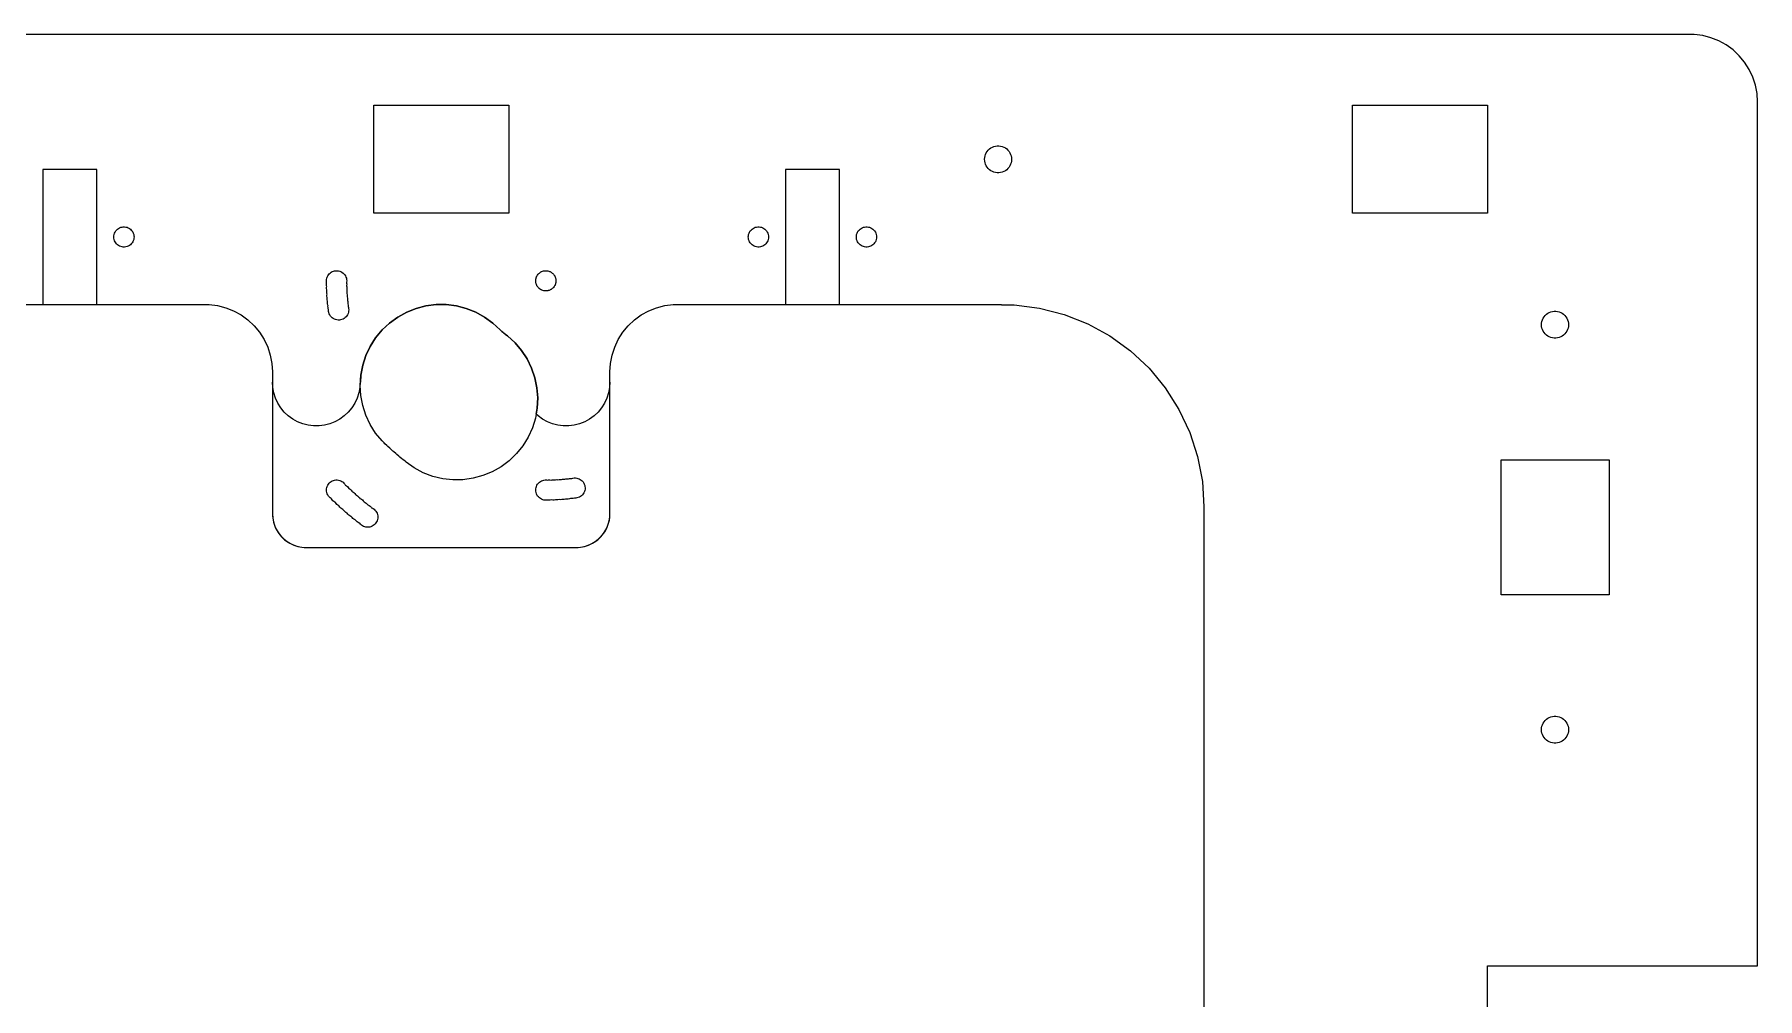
# Model space of a CAD drawing. Header units: millimetres. Extents: x 10 to 400, y 10 to 536.
# Drawn here: x 144.8 to 400, y 393.2 to 536 of the extents above; entities that cross this region are included whole.
import ezdxf

# ---------------------------------------------------------------- set-up
doc = ezdxf.new("R2010")
doc.units = ezdxf.units.MM
doc.layers.add('iTopie_plate_1_layer_1', color=1, linetype='Continuous')
doc.layers.add('iTopie_plate_1_layer_2', color=2, linetype='Continuous')

msp = doc.modelspace()

# ---------------------------------------------------------------- linework, layer by layer
at = {"layer": 'iTopie_plate_1_layer_1'}
for points in [[(360, 382), (360, 398), (360, 398), (400, 398), (400, 398), (400, 526), (400, 526), (399.921, 527.253), (399.921, 527.253), (399.686, 528.487), (399.686, 528.487), (399.298, 529.681), (399.298, 529.681), (398.763, 530.818), (398.763, 530.818), (398.09, 531.878), (398.09, 531.878), (397.29, 532.845), (397.29, 532.845), (396.374, 533.705), (396.374, 533.705), (395.358, 534.443), (395.358, 534.443), (394.258, 535.048), (394.258, 535.048), (393.09, 535.511), (393.09, 535.511), (391.874, 535.823), (391.874, 535.823), (390.628, 535.98), (390.628, 535.98), (390, 535.98), (390, 535.98), (390, 536), (390, 536), (20, 536)], [(195, 509.5), (195, 525.5), (195, 525.5), (215, 525.5), (215, 525.5), (215, 509.5), (215, 509.5), (195, 509.5)], [(340, 509.5), (340, 525.5), (340, 525.5), (360, 525.5), (360, 525.5), (360, 509.5), (360, 509.5), (340, 509.5)], [(287.374, 515.504), (287.125, 515.535), (287.125, 515.535), (286.882, 515.598), (286.882, 515.598), (286.648, 515.69), (286.648, 515.69), (286.428, 515.811), (286.428, 515.811), (286.225, 515.959), (286.225, 515.959), (286.042, 516.131), (286.042, 516.131), (285.882, 516.324), (285.882, 516.324), (285.747, 516.536), (285.747, 516.536), (285.64, 516.764), (285.64, 516.764), (285.563, 517.003), (285.563, 517.003), (285.516, 517.249), (285.516, 517.249), (285.5, 517.5), (285.5, 517.5), (285.516, 517.751), (285.516, 517.751), (285.563, 517.997), (285.563, 517.997), (285.64, 518.236), (285.64, 518.236), (285.747, 518.464), (285.747, 518.464), (285.882, 518.676), (285.882, 518.676), (286.042, 518.869), (286.042, 518.869), (286.225, 519.041), (286.225, 519.041), (286.428, 519.189), (286.428, 519.189), (286.648, 519.31), (286.648, 519.31), (286.882, 519.402), (286.882, 519.402), (287.125, 519.465), (287.125, 519.465), (287.374, 519.496), (287.374, 519.496), (287.626, 519.496), (287.626, 519.496), (287.875, 519.465), (287.875, 519.465), (288.118, 519.402), (288.118, 519.402), (288.352, 519.31), (288.352, 519.31), (288.572, 519.189), (288.572, 519.189), (288.775, 519.041), (288.775, 519.041), (288.958, 518.869), (288.958, 518.869), (289.118, 518.676), (289.118, 518.676), (289.253, 518.464), (289.253, 518.464), (289.36, 518.236), (289.36, 518.236), (289.437, 517.997), (289.437, 517.997), (289.484, 517.751), (289.484, 517.751), (289.5, 517.5), (289.5, 517.5), (289.484, 517.249), (289.484, 517.249), (289.437, 517.003), (289.437, 517.003), (289.36, 516.764), (289.36, 516.764), (289.253, 516.536), (289.253, 516.536), (289.118, 516.324), (289.118, 516.324), (288.958, 516.131), (288.958, 516.131), (288.775, 515.959), (288.775, 515.959), (288.572, 515.811), (288.572, 515.811), (288.352, 515.69), (288.352, 515.69), (288.118, 515.598), (288.118, 515.598), (287.875, 515.535), (287.875, 515.535), (287.626, 515.504), (287.626, 515.504), (287.374, 515.504)], [(157.906, 504.503), (157.719, 504.527), (157.719, 504.527), (157.536, 504.573), (157.536, 504.573), (157.361, 504.643), (157.361, 504.643), (157.196, 504.734), (157.196, 504.734), (157.044, 504.844), (157.044, 504.844), (156.907, 504.973), (156.907, 504.973), (156.786, 505.118), (156.786, 505.118), (156.686, 505.277), (156.686, 505.277), (156.605, 505.448), (156.605, 505.448), (156.547, 505.627), (156.547, 505.627), (156.512, 505.812), (156.512, 505.812), (156.5, 506), (156.5, 506), (156.512, 506.188), (156.512, 506.188), (156.547, 506.373), (156.547, 506.373), (156.605, 506.552), (156.605, 506.552), (156.686, 506.723), (156.686, 506.723), (156.786, 506.882), (156.786, 506.882), (156.907, 507.027), (156.907, 507.027), (157.044, 507.156), (157.044, 507.156), (157.196, 507.266), (157.196, 507.266), (157.361, 507.357), (157.361, 507.357), (157.536, 507.427), (157.536, 507.427), (157.719, 507.473), (157.719, 507.473), (157.906, 507.497), (157.906, 507.497), (158.094, 507.497), (158.094, 507.497), (158.281, 507.473), (158.281, 507.473), (158.464, 507.427), (158.464, 507.427), (158.639, 507.357), (158.639, 507.357), (158.804, 507.266), (158.804, 507.266), (158.956, 507.156), (158.956, 507.156), (159.093, 507.027), (159.093, 507.027), (159.214, 506.882), (159.214, 506.882), (159.314, 506.723), (159.314, 506.723), (159.395, 506.552), (159.395, 506.552), (159.453, 506.373), (159.453, 506.373), (159.488, 506.188), (159.488, 506.188), (159.5, 506), (159.5, 506), (159.488, 505.812), (159.488, 505.812), (159.453, 505.627), (159.453, 505.627), (159.395, 505.448), (159.395, 505.448), (159.314, 505.277), (159.314, 505.277), (159.214, 505.118), (159.214, 505.118), (159.093, 504.973), (159.093, 504.973), (158.956, 504.844), (158.956, 504.844), (158.804, 504.734), (158.804, 504.734), (158.639, 504.643), (158.639, 504.643), (158.464, 504.573), (158.464, 504.573), (158.281, 504.527), (158.281, 504.527), (158.094, 504.503), (158.094, 504.503), (157.906, 504.503)], [(251.906, 504.503), (251.719, 504.527), (251.719, 504.527), (251.536, 504.573), (251.536, 504.573), (251.361, 504.643), (251.361, 504.643), (251.196, 504.734), (251.196, 504.734), (251.044, 504.844), (251.044, 504.844), (250.907, 504.973), (250.907, 504.973), (250.786, 505.118), (250.786, 505.118), (250.686, 505.277), (250.686, 505.277), (250.605, 505.448), (250.605, 505.448), (250.547, 505.627), (250.547, 505.627), (250.512, 505.812), (250.512, 505.812), (250.5, 506), (250.5, 506), (250.512, 506.188), (250.512, 506.188), (250.547, 506.373), (250.547, 506.373), (250.605, 506.552), (250.605, 506.552), (250.686, 506.723), (250.686, 506.723), (250.786, 506.882), (250.786, 506.882), (250.907, 507.027), (250.907, 507.027), (251.044, 507.156), (251.044, 507.156), (251.196, 507.266), (251.196, 507.266), (251.361, 507.357), (251.361, 507.357), (251.536, 507.427), (251.536, 507.427), (251.719, 507.473), (251.719, 507.473), (251.906, 507.497), (251.906, 507.497), (252.094, 507.497), (252.094, 507.497), (252.281, 507.473), (252.281, 507.473), (252.464, 507.427), (252.464, 507.427), (252.639, 507.357), (252.639, 507.357), (252.804, 507.266), (252.804, 507.266), (252.956, 507.156), (252.956, 507.156), (253.093, 507.027), (253.093, 507.027), (253.214, 506.882), (253.214, 506.882), (253.314, 506.723), (253.314, 506.723), (253.395, 506.552), (253.395, 506.552), (253.453, 506.373), (253.453, 506.373), (253.488, 506.188), (253.488, 506.188), (253.5, 506), (253.5, 506), (253.488, 505.812), (253.488, 505.812), (253.453, 505.627), (253.453, 505.627), (253.395, 505.448), (253.395, 505.448), (253.314, 505.277), (253.314, 505.277), (253.214, 505.118), (253.214, 505.118), (253.093, 504.973), (253.093, 504.973), (252.956, 504.844), (252.956, 504.844), (252.804, 504.734), (252.804, 504.734), (252.639, 504.643), (252.639, 504.643), (252.464, 504.573), (252.464, 504.573), (252.281, 504.527), (252.281, 504.527), (252.094, 504.503), (252.094, 504.503), (251.906, 504.503)], [(267.906, 504.503), (267.719, 504.527), (267.719, 504.527), (267.536, 504.573), (267.536, 504.573), (267.361, 504.643), (267.361, 504.643), (267.196, 504.734), (267.196, 504.734), (267.044, 504.844), (267.044, 504.844), (266.907, 504.973), (266.907, 504.973), (266.786, 505.118), (266.786, 505.118), (266.686, 505.277), (266.686, 505.277), (266.605, 505.448), (266.605, 505.448), (266.547, 505.627), (266.547, 505.627), (266.512, 505.812), (266.512, 505.812), (266.5, 506), (266.5, 506), (266.512, 506.188), (266.512, 506.188), (266.547, 506.373), (266.547, 506.373), (266.605, 506.552), (266.605, 506.552), (266.686, 506.723), (266.686, 506.723), (266.786, 506.882), (266.786, 506.882), (266.907, 507.027), (266.907, 507.027), (267.044, 507.156), (267.044, 507.156), (267.196, 507.266), (267.196, 507.266), (267.361, 507.357), (267.361, 507.357), (267.536, 507.427), (267.536, 507.427), (267.719, 507.473), (267.719, 507.473), (267.906, 507.497), (267.906, 507.497), (268.094, 507.497), (268.094, 507.497), (268.281, 507.473), (268.281, 507.473), (268.464, 507.427), (268.464, 507.427), (268.639, 507.357), (268.639, 507.357), (268.804, 507.266), (268.804, 507.266), (268.956, 507.156), (268.956, 507.156), (269.093, 507.027), (269.093, 507.027), (269.214, 506.882), (269.214, 506.882), (269.314, 506.723), (269.314, 506.723), (269.395, 506.552), (269.395, 506.552), (269.453, 506.373), (269.453, 506.373), (269.488, 506.188), (269.488, 506.188), (269.5, 506), (269.5, 506), (269.488, 505.812), (269.488, 505.812), (269.453, 505.627), (269.453, 505.627), (269.395, 505.448), (269.395, 505.448), (269.314, 505.277), (269.314, 505.277), (269.214, 505.118), (269.214, 505.118), (269.093, 504.973), (269.093, 504.973), (268.956, 504.844), (268.956, 504.844), (268.804, 504.734), (268.804, 504.734), (268.639, 504.643), (268.639, 504.643), (268.464, 504.573), (268.464, 504.573), (268.281, 504.527), (268.281, 504.527), (268.094, 504.503), (268.094, 504.503), (267.906, 504.503)], [(189.541, 493.708), (189.358, 493.753), (189.358, 493.753), (189.182, 493.82), (189.182, 493.82), (189.016, 493.908), (189.016, 493.908), (188.862, 494.017), (188.862, 494.017), (188.723, 494.144), (188.723, 494.144), (188.601, 494.287), (188.601, 494.287), (188.497, 494.445), (188.497, 494.445), (188.415, 494.614), (188.415, 494.614), (188.354, 494.792), (188.354, 494.792), (188.316, 494.977), (188.316, 494.977), (188.302, 495.165), (188.302, 495.165), (188.307, 495.262), (188.307, 495.262), (188.277, 495.354), (188.277, 495.354), (188.242, 495.539), (188.242, 495.539), (188.231, 495.727), (188.231, 495.727), (188.238, 495.824), (188.238, 495.824), (188.209, 495.917), (188.209, 495.917), (188.178, 496.103), (188.178, 496.103), (188.17, 496.291), (188.17, 496.291), (188.178, 496.388), (188.178, 496.388), (188.152, 496.481), (188.152, 496.481), (188.124, 496.667), (188.124, 496.667), (188.119, 496.856), (188.119, 496.856), (188.129, 496.952), (188.129, 496.952), (188.104, 497.046), (188.104, 497.046), (188.079, 497.233), (188.079, 497.233), (188.078, 497.421), (188.078, 497.421), (188.089, 497.518), (188.089, 497.518), (188.066, 497.612), (188.066, 497.612), (188.045, 497.799), (188.045, 497.799), (188.047, 497.987), (188.047, 497.987), (188.06, 498.084), (188.06, 498.084), (188.038, 498.178), (188.038, 498.178), (188.02, 498.366), (188.02, 498.366), (188.025, 498.554), (188.025, 498.554), (188.04, 498.65), (188.04, 498.65), (188.02, 498.745), (188.02, 498.745), (188.005, 498.933), (188.005, 498.933), (188.014, 499.121), (188.014, 499.121), (188.03, 499.217), (188.03, 499.217), (188.012, 499.312), (188.012, 499.312), (188, 499.5), (188, 499.5), (188.012, 499.688), (188.012, 499.688), (188.047, 499.873), (188.047, 499.873), (188.105, 500.052), (188.105, 500.052), (188.186, 500.223), (188.186, 500.223), (188.286, 500.382), (188.286, 500.382), (188.407, 500.527), (188.407, 500.527), (188.544, 500.656), (188.544, 500.656), (188.696, 500.766), (188.696, 500.766), (188.861, 500.857), (188.861, 500.857), (189.036, 500.927), (189.036, 500.927), (189.219, 500.973), (189.219, 500.973), (189.406, 500.997), (189.406, 500.997), (189.594, 500.997), (189.594, 500.997), (189.781, 500.973), (189.781, 500.973), (189.964, 500.927), (189.964, 500.927), (190.139, 500.857), (190.139, 500.857), (190.304, 500.766), (190.304, 500.766), (190.456, 500.656), (190.456, 500.656), (190.593, 500.527), (190.593, 500.527), (190.714, 500.382), (190.714, 500.382), (190.814, 500.223), (190.814, 500.223), (190.895, 500.052), (190.895, 500.052), (190.953, 499.873), (190.953, 499.873), (190.988, 499.688), (190.988, 499.688), (191, 499.5), (191, 499.5), (190.988, 499.312), (190.988, 499.312), (190.975, 499.242), (190.975, 499.242), (190.989, 499.173), (190.989, 499.173), (191.005, 498.985), (191.005, 498.985), (190.996, 498.797), (190.996, 498.797), (190.984, 498.727), (190.984, 498.727), (191, 498.658), (191, 498.658), (191.018, 498.47), (191.018, 498.47), (191.013, 498.282), (191.013, 498.282), (191.002, 498.212), (191.002, 498.212), (191.019, 498.143), (191.019, 498.143), (191.04, 497.956), (191.04, 497.956), (191.038, 497.768), (191.038, 497.768), (191.029, 497.697), (191.029, 497.697), (191.047, 497.629), (191.047, 497.629), (191.072, 497.442), (191.072, 497.442), (191.073, 497.254), (191.073, 497.254), (191.065, 497.183), (191.065, 497.183), (191.084, 497.115), (191.084, 497.115), (191.112, 496.929), (191.112, 496.929), (191.117, 496.741), (191.117, 496.741), (191.11, 496.67), (191.11, 496.67), (191.13, 496.602), (191.13, 496.602), (191.162, 496.416), (191.162, 496.416), (191.169, 496.228), (191.169, 496.228), (191.164, 496.158), (191.164, 496.158), (191.185, 496.09), (191.185, 496.09), (191.22, 495.905), (191.22, 495.905), (191.231, 495.717), (191.231, 495.717), (191.226, 495.646), (191.226, 495.646), (191.249, 495.579), (191.249, 495.579), (191.287, 495.394), (191.287, 495.394), (191.302, 495.207), (191.302, 495.207), (191.292, 495.018), (191.292, 495.018), (191.26, 494.833), (191.26, 494.833), (191.204, 494.653), (191.204, 494.653), (191.126, 494.481), (191.126, 494.481), (191.027, 494.321), (191.027, 494.321), (190.909, 494.174), (190.909, 494.174), (190.774, 494.043), (190.774, 494.043), (190.623, 493.93), (190.623, 493.93), (190.459, 493.837), (190.459, 493.837), (190.285, 493.766), (190.285, 493.766), (190.103, 493.716), (190.103, 493.716), (189.917, 493.69), (189.917, 493.69), (189.728, 493.687), (189.728, 493.687), (189.541, 493.708)], [(220.406, 498.003), (220.322, 498.011), (220.322, 498.011), (220.219, 498.027), (220.219, 498.027), (220.188, 498.033), (220.188, 498.033), (220.061, 498.066), (220.061, 498.066), (219.933, 498.111), (219.933, 498.111), (219.861, 498.143), (219.861, 498.143), (219.81, 498.168), (219.81, 498.168), (219.696, 498.234), (219.696, 498.234), (219.585, 498.312), (219.585, 498.312), (219.544, 498.344), (219.544, 498.344), (219.481, 498.399), (219.481, 498.399), (219.407, 498.473), (219.407, 498.473), (219.385, 498.496), (219.385, 498.496), (219.302, 498.597), (219.302, 498.597), (219.225, 498.71), (219.225, 498.71), (219.2, 498.754), (219.2, 498.754), (219.186, 498.777), (219.186, 498.777), (219.159, 498.828), (219.159, 498.828), (219.105, 498.948), (219.105, 498.948), (219.061, 499.076), (219.061, 499.076), (219.047, 499.127), (219.047, 499.127), (219.029, 499.209), (219.029, 499.209), (219.012, 499.312), (219.012, 499.312), (219.008, 499.343), (219.008, 499.343), (219, 499.474), (219, 499.474), (219.004, 499.61), (219.004, 499.61), (219.01, 499.661), (219.01, 499.661), (219.012, 499.688), (219.012, 499.688), (219.02, 499.745), (219.02, 499.745), (219.047, 499.873), (219.047, 499.873), (219.087, 500.003), (219.087, 500.003), (219.105, 500.052), (219.105, 500.052), (219.138, 500.129), (219.138, 500.129), (219.186, 500.223), (219.186, 500.223), (219.201, 500.25), (219.201, 500.25), (219.271, 500.36), (219.271, 500.36), (219.354, 500.468), (219.354, 500.468), (219.407, 500.527), (219.407, 500.527), (219.447, 500.568), (219.447, 500.568), (219.544, 500.656), (219.544, 500.656), (219.653, 500.738), (219.653, 500.738), (219.696, 500.766), (219.696, 500.766), (219.768, 500.809), (219.768, 500.809), (219.861, 500.857), (219.861, 500.857), (219.89, 500.87), (219.89, 500.87), (220.012, 500.918), (220.012, 500.918), (220.142, 500.957), (220.142, 500.957), (220.219, 500.973), (220.219, 500.973), (220.276, 500.983), (220.276, 500.983), (220.406, 500.997), (220.406, 500.997), (220.542, 500.999), (220.542, 500.999), (220.594, 500.997), (220.594, 500.997), (220.678, 500.989), (220.678, 500.989), (220.781, 500.973), (220.781, 500.973), (220.812, 500.967), (220.812, 500.967), (220.939, 500.934), (220.939, 500.934), (221.067, 500.889), (221.067, 500.889), (221.139, 500.857), (221.139, 500.857), (221.19, 500.832), (221.19, 500.832), (221.304, 500.766), (221.304, 500.766), (221.415, 500.688), (221.415, 500.688), (221.456, 500.656), (221.456, 500.656), (221.519, 500.601), (221.519, 500.601), (221.593, 500.527), (221.593, 500.527), (221.615, 500.504), (221.615, 500.504), (221.698, 500.403), (221.698, 500.403), (221.775, 500.29), (221.775, 500.29), (221.814, 500.223), (221.814, 500.223), (221.841, 500.172), (221.841, 500.172), (221.895, 500.052), (221.895, 500.052), (221.939, 499.924), (221.939, 499.924), (221.953, 499.873), (221.953, 499.873), (221.971, 499.791), (221.971, 499.791), (221.988, 499.688), (221.988, 499.688), (221.992, 499.657), (221.992, 499.657), (222, 499.526), (222, 499.526), (221.996, 499.39), (221.996, 499.39), (221.988, 499.312), (221.988, 499.312), (221.98, 499.255), (221.98, 499.255), (221.953, 499.127), (221.953, 499.127), (221.913, 498.997), (221.913, 498.997), (221.895, 498.948), (221.895, 498.948), (221.862, 498.871), (221.862, 498.871), (221.814, 498.777), (221.814, 498.777), (221.799, 498.75), (221.799, 498.75), (221.729, 498.64), (221.729, 498.64), (221.646, 498.532), (221.646, 498.532), (221.593, 498.473), (221.593, 498.473), (221.553, 498.432), (221.553, 498.432), (221.456, 498.344), (221.456, 498.344), (221.347, 498.262), (221.347, 498.262), (221.304, 498.234), (221.304, 498.234), (221.232, 498.191), (221.232, 498.191), (221.139, 498.143), (221.139, 498.143), (221.11, 498.13), (221.11, 498.13), (220.988, 498.082), (220.988, 498.082), (220.858, 498.043), (220.858, 498.043), (220.808, 498.033), (220.808, 498.033), (220.781, 498.027), (220.781, 498.027), (220.724, 498.017), (220.724, 498.017), (220.594, 498.003), (220.594, 498.003), (220.458, 498.001), (220.458, 498.001), (220.406, 498.003)], [(122, 496), (170, 496), (170, 496), (170, 495.98), (170, 495.98), (170.628, 495.98), (170.628, 495.98), (171.874, 495.823), (171.874, 495.823), (173.09, 495.511), (173.09, 495.511), (174.258, 495.048), (174.258, 495.048), (175.358, 494.443), (175.358, 494.443), (176.374, 493.705), (176.374, 493.705), (177.29, 492.845), (177.29, 492.845), (178.09, 491.878), (178.09, 491.878), (178.763, 490.818), (178.763, 490.818), (179.298, 489.681), (179.298, 489.681), (179.686, 488.487), (179.686, 488.487), (179.921, 487.253), (179.921, 487.253), (180, 486), (180, 486), (180, 465), (180, 465), (180.01, 465), (180.01, 465), (180.01, 464.686), (180.01, 464.686), (180.089, 464.063), (180.089, 464.063), (180.245, 463.455), (180.245, 463.455), (180.476, 462.871), (180.476, 462.871), (180.778, 462.321), (180.778, 462.321), (181.147, 461.813), (181.147, 461.813), (181.577, 461.355), (181.577, 461.355), (182.061, 460.955), (182.061, 460.955), (182.591, 460.618), (182.591, 460.618), (183.159, 460.351), (183.159, 460.351), (183.757, 460.157), (183.757, 460.157), (184.373, 460.039), (184.373, 460.039), (185, 460), (185, 460), (225, 460), (225, 460), (225, 460.01), (225, 460.01), (225.314, 460.01), (225.314, 460.01), (225.937, 460.089), (225.937, 460.089), (226.545, 460.245), (226.545, 460.245), (227.129, 460.476), (227.129, 460.476), (227.679, 460.778), (227.679, 460.778), (228.187, 461.147), (228.187, 461.147), (228.645, 461.577), (228.645, 461.577), (229.045, 462.061), (229.045, 462.061), (229.382, 462.591), (229.382, 462.591), (229.649, 463.159), (229.649, 463.159), (229.843, 463.757), (229.843, 463.757), (229.961, 464.373), (229.961, 464.373), (230, 465), (230, 465), (230, 486), (230, 486), (230.079, 487.253), (230.079, 487.253), (230.314, 488.487), (230.314, 488.487), (230.702, 489.681), (230.702, 489.681), (231.237, 490.818), (231.237, 490.818), (231.91, 491.878), (231.91, 491.878), (232.71, 492.845), (232.71, 492.845), (233.626, 493.705), (233.626, 493.705), (234.642, 494.443), (234.642, 494.443), (235.742, 495.048), (235.742, 495.048), (236.91, 495.511), (236.91, 495.511), (238.126, 495.823), (238.126, 495.823), (239.372, 495.98), (239.372, 495.98), (240, 495.98), (240, 495.98), (240, 496), (240, 496), (288, 496), (288, 496), (288, 495.941), (288, 495.941), (289.884, 495.941), (289.884, 495.941), (293.621, 495.469), (293.621, 495.469), (297.271, 494.532), (297.271, 494.532), (300.773, 493.145), (300.773, 493.145), (304.075, 491.33), (304.075, 491.33), (307.123, 489.115), (307.123, 489.115), (309.869, 486.536), (309.869, 486.536), (312.271, 483.634), (312.271, 483.634), (314.289, 480.453), (314.289, 480.453), (315.893, 477.044), (315.893, 477.044), (317.057, 473.461), (317.057, 473.461), (317.763, 469.76), (317.763, 469.76), (318, 466), (318, 466), (318, 166)], [(205.224, 470.176), (203.76, 470.53), (203.76, 470.53), (202.351, 471.065), (202.351, 471.065), (201.02, 471.773), (201.02, 471.773), (199.789, 472.642), (199.789, 472.642), (199.652, 472.766), (199.652, 472.766), (199.323, 473.007), (199.323, 473.007), (199.189, 473.134), (199.189, 473.134), (198.864, 473.381), (198.864, 473.381), (198.732, 473.51), (198.732, 473.51), (198.412, 473.762), (198.412, 473.762), (198.281, 473.894), (198.281, 473.894), (197.966, 474.152), (197.966, 474.152), (197.838, 474.286), (197.838, 474.286), (197.527, 474.549), (197.527, 474.549), (197.401, 474.685), (197.401, 474.685), (197.095, 474.954), (197.095, 474.954), (196.972, 475.092), (196.972, 475.092), (196.67, 475.366), (196.67, 475.366), (196.55, 475.506), (196.55, 475.506), (196.252, 475.785), (196.252, 475.785), (195.292, 476.947), (195.292, 476.947), (194.484, 478.219), (194.484, 478.219), (193.843, 479.583), (193.843, 479.583), (193.377, 481.016), (193.377, 481.016), (193.095, 482.496), (193.095, 482.496), (193, 484), (193, 484), (193.095, 485.504), (193.095, 485.504), (193.377, 486.984), (193.377, 486.984), (193.843, 488.417), (193.843, 488.417), (194.484, 489.781), (194.484, 489.781), (195.292, 491.053), (195.292, 491.053), (196.252, 492.215), (196.252, 492.215), (197.351, 493.246), (197.351, 493.246), (198.57, 494.132), (198.57, 494.132), (199.891, 494.858), (199.891, 494.858), (201.292, 495.413), (201.292, 495.413), (202.751, 495.787), (202.751, 495.787), (204.247, 495.976), (204.247, 495.976), (205.753, 495.976), (205.753, 495.976), (207.249, 495.787), (207.249, 495.787), (208.708, 495.413), (208.708, 495.413), (210.109, 494.858), (210.109, 494.858), (211.43, 494.132), (211.43, 494.132), (212.649, 493.246), (212.649, 493.246), (213.748, 492.215), (213.748, 492.215), (213.876, 492.098), (213.876, 492.098), (214.006, 491.983), (214.006, 491.983), (214.138, 491.871), (214.138, 491.871), (214.272, 491.761), (214.272, 491.761), (214.408, 491.654), (214.408, 491.654), (214.546, 491.549), (214.546, 491.549), (214.686, 491.446), (214.686, 491.446), (214.827, 491.346), (214.827, 491.346), (215.94, 490.33), (215.94, 490.33), (216.917, 489.182), (216.917, 489.182), (217.742, 487.921), (217.742, 487.921), (218.403, 486.567), (218.403, 486.567), (218.888, 485.14), (218.888, 485.14), (219.191, 483.664), (219.191, 483.664), (219.307, 482.161), (219.307, 482.161), (219.233, 480.656), (219.233, 480.656), (218.972, 479.172), (218.972, 479.172), (218.526, 477.732), (218.526, 477.732), (217.903, 476.36), (217.903, 476.36), (217.114, 475.076), (217.114, 475.076), (216.17, 473.902), (216.17, 473.902), (215.085, 472.855), (215.085, 472.855), (213.879, 471.953), (213.879, 471.953), (212.568, 471.208), (212.568, 471.208), (211.175, 470.634), (211.175, 470.634), (209.721, 470.239), (209.721, 470.239), (208.229, 470.029), (208.229, 470.029), (206.722, 470.008), (206.722, 470.008), (205.224, 470.176)], [(369.874, 491.004), (369.625, 491.035), (369.625, 491.035), (369.382, 491.098), (369.382, 491.098), (369.148, 491.19), (369.148, 491.19), (368.928, 491.311), (368.928, 491.311), (368.725, 491.459), (368.725, 491.459), (368.542, 491.631), (368.542, 491.631), (368.382, 491.824), (368.382, 491.824), (368.247, 492.036), (368.247, 492.036), (368.14, 492.264), (368.14, 492.264), (368.063, 492.503), (368.063, 492.503), (368.016, 492.749), (368.016, 492.749), (368, 493), (368, 493), (368.016, 493.251), (368.016, 493.251), (368.063, 493.497), (368.063, 493.497), (368.14, 493.736), (368.14, 493.736), (368.247, 493.964), (368.247, 493.964), (368.382, 494.176), (368.382, 494.176), (368.542, 494.369), (368.542, 494.369), (368.725, 494.541), (368.725, 494.541), (368.928, 494.689), (368.928, 494.689), (369.148, 494.81), (369.148, 494.81), (369.382, 494.902), (369.382, 494.902), (369.625, 494.965), (369.625, 494.965), (369.874, 494.996), (369.874, 494.996), (370.126, 494.996), (370.126, 494.996), (370.375, 494.965), (370.375, 494.965), (370.618, 494.902), (370.618, 494.902), (370.852, 494.81), (370.852, 494.81), (371.072, 494.689), (371.072, 494.689), (371.275, 494.541), (371.275, 494.541), (371.458, 494.369), (371.458, 494.369), (371.618, 494.176), (371.618, 494.176), (371.753, 493.964), (371.753, 493.964), (371.86, 493.736), (371.86, 493.736), (371.937, 493.497), (371.937, 493.497), (371.984, 493.251), (371.984, 493.251), (372, 493), (372, 493), (371.984, 492.749), (371.984, 492.749), (371.937, 492.503), (371.937, 492.503), (371.86, 492.264), (371.86, 492.264), (371.753, 492.036), (371.753, 492.036), (371.618, 491.824), (371.618, 491.824), (371.458, 491.631), (371.458, 491.631), (371.275, 491.459), (371.275, 491.459), (371.072, 491.311), (371.072, 491.311), (370.852, 491.19), (370.852, 491.19), (370.618, 491.098), (370.618, 491.098), (370.375, 491.035), (370.375, 491.035), (370.126, 491.004), (370.126, 491.004), (369.874, 491.004)], [(362, 453), (362, 473), (362, 473), (378, 473), (378, 473), (378, 453), (378, 453), (362, 453)], [(193.856, 463.01), (193.673, 463.054), (193.673, 463.054), (193.496, 463.121), (193.496, 463.121), (193.33, 463.21), (193.33, 463.21), (193.176, 463.318), (193.176, 463.318), (193.037, 463.445), (193.037, 463.445), (192.928, 463.573), (192.928, 463.573), (192.866, 463.598), (192.866, 463.598), (192.701, 463.689), (192.701, 463.689), (192.549, 463.801), (192.549, 463.801), (192.412, 463.93), (192.412, 463.93), (192.306, 464.06), (192.306, 464.06), (192.243, 464.086), (192.243, 464.086), (192.08, 464.18), (192.08, 464.18), (191.93, 464.294), (191.93, 464.294), (191.796, 464.426), (191.796, 464.426), (191.691, 464.557), (191.691, 464.557), (191.63, 464.584), (191.63, 464.584), (191.468, 464.681), (191.468, 464.681), (191.32, 464.798), (191.32, 464.798), (191.188, 464.932), (191.188, 464.932), (191.086, 465.065), (191.086, 465.065), (191.025, 465.094), (191.025, 465.094), (190.865, 465.193), (190.865, 465.193), (190.719, 465.312), (190.719, 465.312), (190.589, 465.449), (190.589, 465.449), (190.489, 465.584), (190.489, 465.584), (190.429, 465.613), (190.429, 465.613), (190.271, 465.716), (190.271, 465.716), (190.127, 465.837), (190.127, 465.837), (189.999, 465.976), (189.999, 465.976), (189.902, 466.113), (189.902, 466.113), (189.842, 466.143), (189.842, 466.143), (189.686, 466.249), (189.686, 466.249), (189.544, 466.373), (189.544, 466.373), (189.419, 466.514), (189.419, 466.514), (189.324, 466.652), (189.324, 466.652), (189.264, 466.683), (189.264, 466.683), (189.11, 466.791), (189.11, 466.791), (188.97, 466.918), (188.97, 466.918), (188.848, 467.061), (188.848, 467.061), (188.756, 467.201), (188.756, 467.201), (188.696, 467.234), (188.696, 467.234), (188.544, 467.344), (188.544, 467.344), (188.407, 467.473), (188.407, 467.473), (188.286, 467.618), (188.286, 467.618), (188.186, 467.777), (188.186, 467.777), (188.105, 467.948), (188.105, 467.948), (188.047, 468.127), (188.047, 468.127), (188.012, 468.312), (188.012, 468.312), (188, 468.5), (188, 468.5), (188.012, 468.688), (188.012, 468.688), (188.047, 468.873), (188.047, 468.873), (188.105, 469.052), (188.105, 469.052), (188.186, 469.223), (188.186, 469.223), (188.286, 469.382), (188.286, 469.382), (188.407, 469.527), (188.407, 469.527), (188.544, 469.656), (188.544, 469.656), (188.696, 469.766), (188.696, 469.766), (188.861, 469.857), (188.861, 469.857), (189.036, 469.927), (189.036, 469.927), (189.219, 469.973), (189.219, 469.973), (189.406, 469.997), (189.406, 469.997), (189.594, 469.997), (189.594, 469.997), (189.781, 469.973), (189.781, 469.973), (189.964, 469.927), (189.964, 469.927), (190.139, 469.857), (190.139, 469.857), (190.304, 469.766), (190.304, 469.766), (190.456, 469.656), (190.456, 469.656), (190.593, 469.527), (190.593, 469.527), (190.714, 469.382), (190.714, 469.382), (190.788, 469.265), (190.788, 469.265), (190.827, 469.244), (190.827, 469.244), (190.982, 469.136), (190.982, 469.136), (191.121, 469.009), (191.121, 469.009), (191.244, 468.866), (191.244, 468.866), (191.32, 468.751), (191.32, 468.751), (191.36, 468.731), (191.36, 468.731), (191.516, 468.625), (191.516, 468.625), (191.658, 468.501), (191.658, 468.501), (191.783, 468.361), (191.783, 468.361), (191.861, 468.246), (191.861, 468.246), (191.901, 468.227), (191.901, 468.227), (192.059, 468.124), (192.059, 468.124), (192.203, 468.003), (192.203, 468.003), (192.331, 467.864), (192.331, 467.864), (192.411, 467.751), (192.411, 467.751), (192.451, 467.733), (192.451, 467.733), (192.611, 467.633), (192.611, 467.633), (192.757, 467.514), (192.757, 467.514), (192.887, 467.377), (192.887, 467.377), (192.969, 467.266), (192.969, 467.266), (193.01, 467.248), (193.01, 467.248), (193.172, 467.151), (193.172, 467.151), (193.32, 467.034), (193.32, 467.034), (193.452, 466.9), (193.452, 466.9), (193.536, 466.79), (193.536, 466.79), (193.577, 466.773), (193.577, 466.773), (193.74, 466.679), (193.74, 466.679), (193.89, 466.565), (193.89, 466.565), (194.025, 466.433), (194.025, 466.433), (194.111, 466.325), (194.111, 466.325), (194.152, 466.308), (194.152, 466.308), (194.317, 466.217), (194.317, 466.217), (194.469, 466.106), (194.469, 466.106), (194.606, 465.976), (194.606, 465.976), (194.694, 465.869), (194.694, 465.869), (194.736, 465.853), (194.736, 465.853), (194.902, 465.765), (194.902, 465.765), (195.056, 465.656), (195.056, 465.656), (195.195, 465.529), (195.195, 465.529), (195.317, 465.386), (195.317, 465.386), (195.42, 465.228), (195.42, 465.228), (195.503, 465.059), (195.503, 465.059), (195.564, 464.881), (195.564, 464.881), (195.601, 464.696), (195.601, 464.696), (195.616, 464.508), (195.616, 464.508), (195.607, 464.32), (195.607, 464.32), (195.574, 464.135), (195.574, 464.135), (195.518, 463.955), (195.518, 463.955), (195.44, 463.783), (195.44, 463.783), (195.342, 463.623), (195.342, 463.623), (195.224, 463.476), (195.224, 463.476), (195.088, 463.345), (195.088, 463.345), (194.937, 463.232), (194.937, 463.232), (194.774, 463.139), (194.774, 463.139), (194.599, 463.067), (194.599, 463.067), (194.418, 463.018), (194.418, 463.018), (194.231, 462.992), (194.231, 462.992), (194.043, 462.989), (194.043, 462.989), (193.856, 463.01)], [(220.406, 467.003), (220.219, 467.027), (220.219, 467.027), (220.036, 467.073), (220.036, 467.073), (219.861, 467.143), (219.861, 467.143), (219.696, 467.234), (219.696, 467.234), (219.544, 467.344), (219.544, 467.344), (219.407, 467.473), (219.407, 467.473), (219.286, 467.618), (219.286, 467.618), (219.186, 467.777), (219.186, 467.777), (219.105, 467.948), (219.105, 467.948), (219.047, 468.127), (219.047, 468.127), (219.012, 468.312), (219.012, 468.312), (219, 468.5), (219, 468.5), (219.012, 468.688), (219.012, 468.688), (219.047, 468.873), (219.047, 468.873), (219.105, 469.052), (219.105, 469.052), (219.186, 469.223), (219.186, 469.223), (219.286, 469.382), (219.286, 469.382), (219.407, 469.527), (219.407, 469.527), (219.544, 469.656), (219.544, 469.656), (219.696, 469.766), (219.696, 469.766), (219.861, 469.857), (219.861, 469.857), (220.036, 469.927), (220.036, 469.927), (220.219, 469.973), (220.219, 469.973), (220.406, 469.997), (220.406, 469.997), (220.594, 469.997), (220.594, 469.997), (220.758, 469.976), (220.758, 469.976), (220.921, 470), (220.921, 470), (221.109, 470.003), (221.109, 470.003), (221.273, 469.985), (221.273, 469.985), (221.436, 470.012), (221.436, 470.012), (221.624, 470.018), (221.624, 470.018), (221.788, 470.003), (221.788, 470.003), (221.95, 470.033), (221.95, 470.033), (222.138, 470.042), (222.138, 470.042), (222.302, 470.03), (222.302, 470.03), (222.464, 470.062), (222.464, 470.062), (222.652, 470.076), (222.652, 470.076), (222.816, 470.066), (222.816, 470.066), (222.978, 470.101), (222.978, 470.101), (223.165, 470.118), (223.165, 470.118), (223.33, 470.111), (223.33, 470.111), (223.49, 470.149), (223.49, 470.149), (223.678, 470.169), (223.678, 470.169), (223.842, 470.165), (223.842, 470.165), (224.002, 470.205), (224.002, 470.205), (224.189, 470.228), (224.189, 470.228), (224.354, 470.228), (224.354, 470.228), (224.513, 470.271), (224.513, 470.271), (224.699, 470.297), (224.699, 470.297), (224.888, 470.3), (224.888, 470.3), (225.075, 470.279), (225.075, 470.279), (225.258, 470.235), (225.258, 470.235), (225.434, 470.168), (225.434, 470.168), (225.6, 470.079), (225.6, 470.079), (225.754, 469.971), (225.754, 469.971), (225.893, 469.844), (225.893, 469.844), (226.015, 469.7), (226.015, 469.7), (226.119, 469.543), (226.119, 469.543), (226.201, 469.373), (226.201, 469.373), (226.262, 469.195), (226.262, 469.195), (226.3, 469.01), (226.3, 469.01), (226.314, 468.823), (226.314, 468.823), (226.305, 468.634), (226.305, 468.634), (226.272, 468.449), (226.272, 468.449), (226.217, 468.269), (226.217, 468.269), (226.139, 468.098), (226.139, 468.098), (226.04, 467.937), (226.04, 467.937), (225.922, 467.79), (225.922, 467.79), (225.787, 467.659), (225.787, 467.659), (225.636, 467.547), (225.636, 467.547), (225.472, 467.454), (225.472, 467.454), (225.298, 467.382), (225.298, 467.382), (225.116, 467.332), (225.116, 467.332), (224.929, 467.306), (224.929, 467.306), (224.741, 467.303), (224.741, 467.303), (224.554, 467.257), (224.554, 467.257), (224.367, 467.234), (224.367, 467.234), (224.179, 467.234), (224.179, 467.234), (223.991, 467.191), (223.991, 467.191), (223.803, 467.171), (223.803, 467.171), (223.615, 467.175), (223.615, 467.175), (223.426, 467.135), (223.426, 467.135), (223.238, 467.118), (223.238, 467.118), (223.05, 467.126), (223.05, 467.126), (222.861, 467.089), (222.861, 467.089), (222.673, 467.076), (222.673, 467.076), (222.485, 467.086), (222.485, 467.086), (222.295, 467.052), (222.295, 467.052), (222.107, 467.043), (222.107, 467.043), (221.919, 467.056), (221.919, 467.056), (221.728, 467.026), (221.728, 467.026), (221.54, 467.019), (221.54, 467.019), (221.352, 467.037), (221.352, 467.037), (221.161, 467.01), (221.161, 467.01), (220.973, 467.006), (220.973, 467.006), (220.786, 467.027), (220.786, 467.027), (220.594, 467.003), (220.594, 467.003), (220.406, 467.003)], [(369.874, 431.004), (369.625, 431.035), (369.625, 431.035), (369.382, 431.098), (369.382, 431.098), (369.148, 431.19), (369.148, 431.19), (368.928, 431.311), (368.928, 431.311), (368.725, 431.459), (368.725, 431.459), (368.542, 431.631), (368.542, 431.631), (368.382, 431.824), (368.382, 431.824), (368.247, 432.036), (368.247, 432.036), (368.14, 432.264), (368.14, 432.264), (368.063, 432.503), (368.063, 432.503), (368.016, 432.749), (368.016, 432.749), (368, 433), (368, 433), (368.016, 433.251), (368.016, 433.251), (368.063, 433.497), (368.063, 433.497), (368.14, 433.736), (368.14, 433.736), (368.247, 433.964), (368.247, 433.964), (368.382, 434.176), (368.382, 434.176), (368.542, 434.369), (368.542, 434.369), (368.725, 434.541), (368.725, 434.541), (368.928, 434.689), (368.928, 434.689), (369.148, 434.81), (369.148, 434.81), (369.382, 434.902), (369.382, 434.902), (369.625, 434.965), (369.625, 434.965), (369.874, 434.996), (369.874, 434.996), (370.126, 434.996), (370.126, 434.996), (370.375, 434.965), (370.375, 434.965), (370.618, 434.902), (370.618, 434.902), (370.852, 434.81), (370.852, 434.81), (371.072, 434.689), (371.072, 434.689), (371.275, 434.541), (371.275, 434.541), (371.458, 434.369), (371.458, 434.369), (371.618, 434.176), (371.618, 434.176), (371.753, 433.964), (371.753, 433.964), (371.86, 433.736), (371.86, 433.736), (371.937, 433.497), (371.937, 433.497), (371.984, 433.251), (371.984, 433.251), (372, 433), (372, 433), (371.984, 432.749), (371.984, 432.749), (371.937, 432.503), (371.937, 432.503), (371.86, 432.264), (371.86, 432.264), (371.753, 432.036), (371.753, 432.036), (371.618, 431.824), (371.618, 431.824), (371.458, 431.631), (371.458, 431.631), (371.275, 431.459), (371.275, 431.459), (371.072, 431.311), (371.072, 431.311), (370.852, 431.19), (370.852, 431.19), (370.618, 431.098), (370.618, 431.098), (370.375, 431.035), (370.375, 431.035), (370.126, 431.004), (370.126, 431.004), (369.874, 431.004)]]:
    msp.add_lwpolyline(points, dxfattribs=at)
at = {"layer": 'iTopie_plate_1_layer_2'}
for points in [[(154, 516), (146, 516), (146, 516), (146, 496), (146, 496), (154, 496), (154, 496), (154, 516)], [(264, 516), (256, 516), (256, 516), (256, 496), (256, 496), (264, 496), (264, 496), (264, 516)], [(225.627, 460.039), (226.243, 460.157), (226.243, 460.157), (226.841, 460.351), (226.841, 460.351), (227.409, 460.618), (227.409, 460.618), (227.939, 460.955), (227.939, 460.955), (228.423, 461.355), (228.423, 461.355), (228.853, 461.813), (228.853, 461.813), (229.222, 462.321), (229.222, 462.321), (229.524, 462.871), (229.524, 462.871), (229.755, 463.455), (229.755, 463.455), (229.911, 464.063), (229.911, 464.063), (229.99, 464.686), (229.99, 464.686), (229.99, 465), (229.99, 465), (230, 465), (230, 465), (230, 484.5), (230, 484.5), (229.949, 483.685), (229.949, 483.685), (229.796, 482.884), (229.796, 482.884), (229.544, 482.107), (229.544, 482.107), (229.196, 481.369), (229.196, 481.369), (228.759, 480.679), (228.759, 480.679), (228.238, 480.05), (228.238, 480.05), (227.643, 479.492), (227.643, 479.492), (226.983, 479.012), (226.983, 479.012), (226.268, 478.619), (226.268, 478.619), (225.509, 478.318), (225.509, 478.318), (224.718, 478.115), (224.718, 478.115), (223.908, 478.013), (223.908, 478.013), (223.092, 478.013), (223.092, 478.013), (222.282, 478.115), (222.282, 478.115), (221.491, 478.318), (221.491, 478.318), (220.732, 478.619), (220.732, 478.619), (220.017, 479.012), (220.017, 479.012), (219.357, 479.492), (219.357, 479.492), (219.075, 479.757), (219.075, 479.757), (219.233, 480.656), (219.233, 480.656), (219.307, 482.161), (219.307, 482.161), (219.191, 483.664), (219.191, 483.664), (218.888, 485.14), (218.888, 485.14), (218.403, 486.567), (218.403, 486.567), (217.742, 487.921), (217.742, 487.921), (216.917, 489.182), (216.917, 489.182), (215.94, 490.33), (215.94, 490.33), (214.827, 491.346), (214.827, 491.346), (214.686, 491.446), (214.686, 491.446), (214.546, 491.549), (214.546, 491.549), (214.408, 491.654), (214.408, 491.654), (214.272, 491.761), (214.272, 491.761), (214.138, 491.871), (214.138, 491.871), (214.006, 491.983), (214.006, 491.983), (213.876, 492.098), (213.876, 492.098), (213.748, 492.215), (213.748, 492.215), (212.649, 493.246), (212.649, 493.246), (211.43, 494.132), (211.43, 494.132), (210.109, 494.858), (210.109, 494.858), (208.708, 495.413), (208.708, 495.413), (207.249, 495.787), (207.249, 495.787), (205.753, 495.976), (205.753, 495.976), (204.247, 495.976), (204.247, 495.976), (202.751, 495.787), (202.751, 495.787), (201.292, 495.413), (201.292, 495.413), (199.891, 494.858), (199.891, 494.858), (198.57, 494.132), (198.57, 494.132), (197.351, 493.246), (197.351, 493.246), (196.252, 492.215), (196.252, 492.215), (195.292, 491.053), (195.292, 491.053), (194.484, 489.781), (194.484, 489.781), (193.843, 488.417), (193.843, 488.417), (193.377, 486.984), (193.377, 486.984), (193.095, 485.504), (193.095, 485.504), (193.031, 484.5), (193.031, 484.5), (193, 484.5), (193, 484.5), (192.949, 483.685), (192.949, 483.685), (192.796, 482.884), (192.796, 482.884), (192.544, 482.107), (192.544, 482.107), (192.196, 481.369), (192.196, 481.369), (191.759, 480.679), (191.759, 480.679), (191.238, 480.05), (191.238, 480.05), (190.643, 479.492), (190.643, 479.492), (189.983, 479.012), (189.983, 479.012), (189.268, 478.619), (189.268, 478.619), (188.509, 478.318), (188.509, 478.318), (187.718, 478.115), (187.718, 478.115), (186.908, 478.013), (186.908, 478.013), (186.092, 478.013), (186.092, 478.013), (185.282, 478.115), (185.282, 478.115), (184.491, 478.318), (184.491, 478.318), (183.732, 478.619), (183.732, 478.619), (183.017, 479.012), (183.017, 479.012), (182.357, 479.492), (182.357, 479.492), (181.762, 480.05), (181.762, 480.05), (181.241, 480.679), (181.241, 480.679), (180.804, 481.369), (180.804, 481.369), (180.456, 482.107), (180.456, 482.107), (180.204, 482.884), (180.204, 482.884), (180.051, 483.685), (180.051, 483.685), (180, 484.5), (180, 484.5), (180, 465), (180, 465), (180.039, 464.373), (180.039, 464.373), (180.157, 463.757), (180.157, 463.757), (180.351, 463.159), (180.351, 463.159), (180.618, 462.591), (180.618, 462.591), (180.955, 462.061), (180.955, 462.061), (181.355, 461.577), (181.355, 461.577), (181.813, 461.147), (181.813, 461.147), (182.321, 460.778), (182.321, 460.778), (182.871, 460.476), (182.871, 460.476), (183.455, 460.245), (183.455, 460.245), (184.063, 460.089), (184.063, 460.089), (184.686, 460.01), (184.686, 460.01), (185, 460.01), (185, 460.01), (185, 460), (185, 460), (225, 460), (225, 460), (225.627, 460.039)]]:
    msp.add_lwpolyline(points, dxfattribs=at)

doc.saveas('drawing.dxf')
